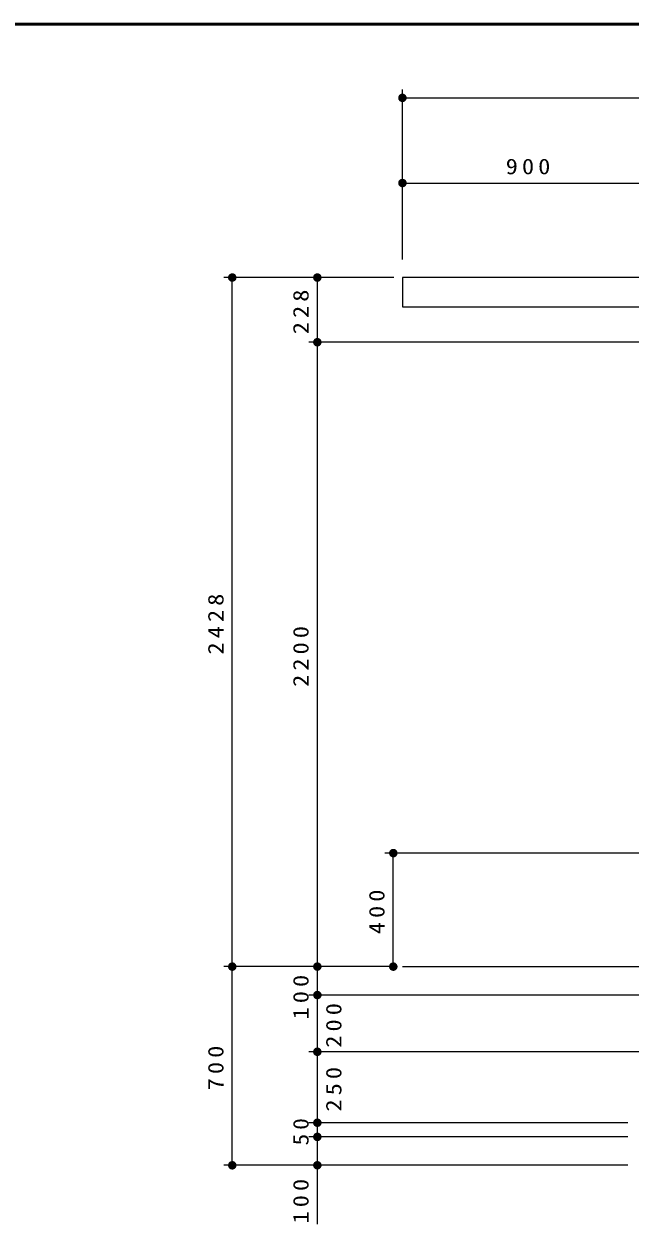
# Model space of a CAD drawing. Units: millimetres on the paper, with parts at other scales. Extents: x -385 to 0, y -10 to 267.
# Drawn here: x -201.3 to -130, y 126.1 to 267 of the extents above; entities that cross this region are included whole.
import ezdxf

# ---------------------------------------------------------------- set-up
doc = ezdxf.new("R2010")
doc.units = ezdxf.units.MM
doc.layers.add('LY_1', color=7, linetype='Continuous', lineweight=25)
doc.layers.add('LY_2', color=7, linetype='Continuous', lineweight=13)
doc.styles.add('ＭＳ ゴシック', font='')
doc.styles.get('ＭＳ ゴシック').set_extended_font_data('MS Gothic')

# ---------------------------------------------------------------- blocks, each defined once
blk = doc.blocks.new('filled_dot')
at = {"color": 0, "linetype": 'Continuous', "lineweight": -2, "const_width": 1.25}
blk.add_lwpolyline([(-0.625, 0, 1), (0.625, 0, 1)], format="xyb", close=True, dxfattribs=at)

msp = doc.modelspace()

# ---------------------------------------------------------------- linework, layer by layer
at = {"layer": 'LY_1', "lineweight": 13}
for p, q in [((-156.791, 239.322), (-156.791, 259.322)), ((-156.791, 258.322), (-90.124, 258.322)), ((-156.791, 248.322), (-126.791, 248.322)), ((-157.791, 237.222), (-177.791, 237.222)), ((-176.791, 156.289), (-176.791, 237.222)), ((-157.791, 237.222), (-167.791, 237.222)), ((-166.791, 229.622), (-166.791, 237.222)), ((-128.841, 229.622), (-167.791, 229.622)), ((-166.791, 156.289), (-166.791, 229.622)), ((-120.874, 169.622), (-158.865, 169.622)), ((-157.865, 156.289), (-157.865, 169.622)), ((-157.791, 156.289), (-177.791, 156.289)), ((-176.791, 132.955), (-176.791, 156.289)), ((-157.791, 156.289), (-167.791, 156.289)), ((-166.791, 150.026), (-166.791, 156.289)), ((-128.624, 152.955), (-167.791, 152.955)), ((-166.791, 146.289), (-166.791, 152.955)), ((-128.624, 146.289), (-167.791, 146.289)), ((-166.791, 137.955), (-166.791, 146.289)), ((-130.291, 137.955), (-167.791, 137.955)), ((-166.791, 136.289), (-166.791, 137.955)), ((-130.291, 136.289), (-167.791, 136.289)), ((-166.791, 126.061), (-166.791, 136.289)), ((-130.291, 132.955), (-177.791, 132.955))]:
    msp.add_line(p, q, dxfattribs=at)
at = {"layer": 'LY_1', "color": 40}
for p, q in [((-156.791, 237.222), (-156.791, 233.789)), ((-90.125, 237.222), (-156.791, 237.222)), ((-156.791, 233.789), (-90.125, 233.789))]:
    msp.add_line(p, q, dxfattribs=at)
at = {"layer": 'LY_1'}
msp.add_line((-156.791, 156.289), (-115.541, 156.289), dxfattribs=at)
at = {"layer": 'LY_2', "lineweight": 50}
msp.add_line((0, 267), (-385, 267), dxfattribs=at)

# ---------------------------------------------------------------- block references
at = {"layer": 'LY_1', "lineweight": 13, "xscale": 0.4, "yscale": 0.4}
for p in [(-156.791, 258.322), (-156.791, 248.322)]:
    msp.add_blockref('filled_dot', p, dxfattribs=at)
for p, rotation in [((-176.791, 237.222), 270), ((-166.791, 237.222), 270), ((-166.791, 229.622), 270), ((-166.791, 229.622), 90), ((-157.865, 169.622), 270), ((-176.791, 156.289), 270), ((-176.791, 156.289), 90), ((-166.791, 156.289), 270), ((-166.791, 156.289), 90), ((-157.865, 156.289), 90), ((-166.791, 152.955), 270), ((-166.791, 152.955), 90), ((-166.791, 146.289), 270), ((-166.791, 146.289), 90), ((-166.791, 137.955), 270), ((-166.791, 137.955), 90), ((-166.791, 136.289), 270), ((-166.791, 136.289), 90), ((-176.791, 132.955), 90), ((-166.791, 132.955), 90)]:
    msp.add_blockref('filled_dot', p, dxfattribs=dict(at, rotation=rotation))

# ---------------------------------------------------------------- texts
at = {"layer": 'LY_1', "insert": (-141.791, 249.322), "char_height": 1.833, "attachment_point": 8, "style": 'ＭＳ ゴシック'}
msp.add_mtext('\\T1.33;\\W1.15;900', dxfattribs=at)
at = {"layer": 'LY_1', "char_height": 1.833, "rotation": 90, "style": 'ＭＳ ゴシック'}
for s, insert, attachment_point in [('\\T1.33;\\W1.15;228', (-167.791, 233.422), 8), ('\\T1.33;\\W1.15;2428', (-177.791, 196.755), 8), ('\\T1.33;\\W1.15;2200', (-167.791, 192.955), 8), ('\\T1.33;\\W1.15;400', (-158.865, 162.955), 8), ('\\T1.33;\\W1.15;100', (-167.791, 152.943), 8), ('\\T1.33;\\W1.15;200', (-165.791, 149.622), 2), ('\\T1.33;\\W1.15;700', (-177.791, 144.622), 8), ('\\T1.33;\\W1.15;250', (-165.791, 142.122), 2), ('\\T1.34;\\W1.1;50', (-167.791, 137.122), 8), ('\\T1.33;\\W1.15;100', (-167.791, 128.978), 8)]:
    msp.add_mtext(s, dxfattribs=dict(at, insert=insert, attachment_point=attachment_point))

doc.saveas('drawing.dxf')
